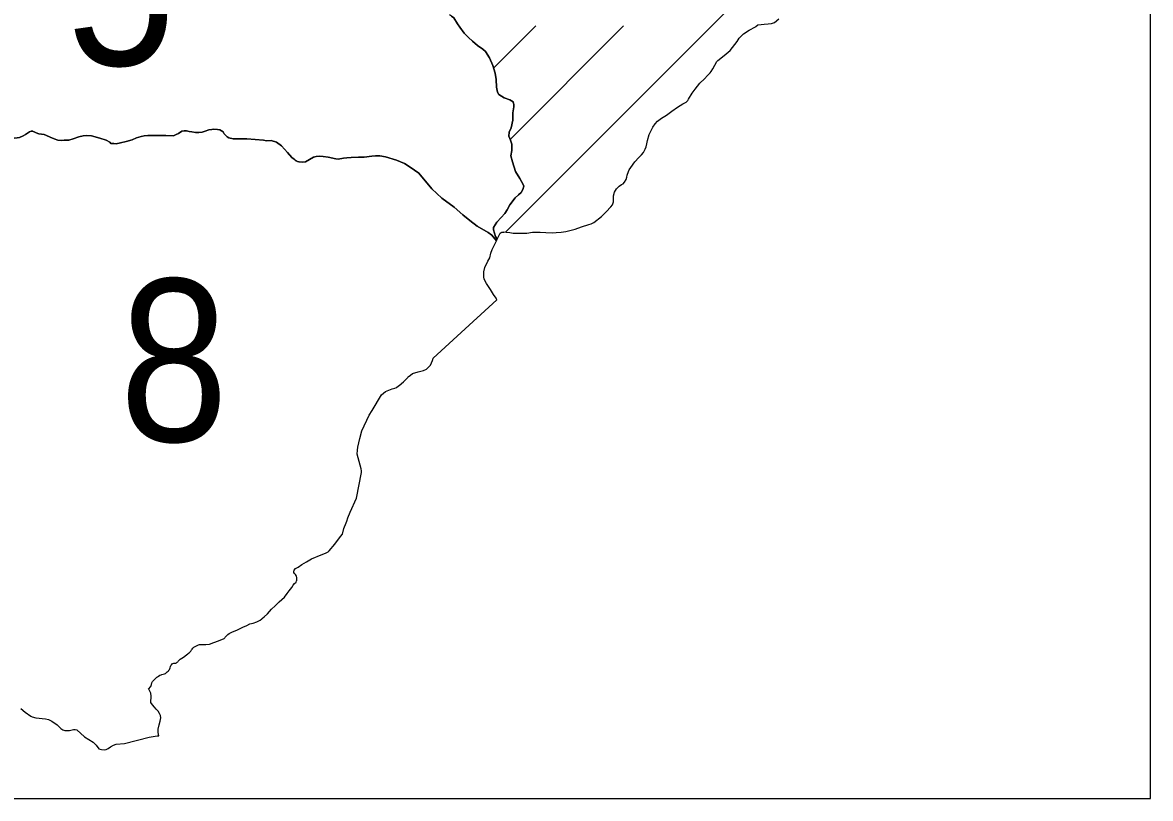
# Model space of a CAD drawing. Header units: metres. Extents: x 545098 to 555652, y 1854398 to 1862642.
# Drawn here: x 554318.5 to 554500, y 1862170 to 1862294.8 of the extents above; entities that cross this region are included whole.
import ezdxf

# ---------------------------------------------------------------- set-up
doc = ezdxf.new("R2010")
doc.units = ezdxf.units.M
doc.header["$LTSCALE"] = 6.8
doc.layers.add('55', color=7, linetype='Continuous', lineweight=13)
doc.layers.add('61', color=7, linetype='Continuous', lineweight=13)

msp = doc.modelspace()

# ---------------------------------------------------------------- linework, layer by layer
at = {"layer": '55'}
for p, q in [((554396.2, 1862261.14), (554454.42, 1862319.36)), ((554394.29, 1862287.52), (554401.07, 1862294.3)), ((554396.95, 1862276.03), (554415.22, 1862294.3))]:
    msp.add_line(p, q, dxfattribs=at)
at = {"layer": '61'}
msp.add_lwpolyline([(554200, 1862170), (554500, 1862170), (554500, 1862470), (554200, 1862470)], close=True, dxfattribs=at)
for points in [[(554388.83, 1862294.09), (554388.49, 1862294.66), (554387.88, 1862295.61), (554387.52, 1862295.85), (554387.17, 1862296.07)], [(554387.52, 1862295.85), (554387.88, 1862295.61), (554388.49, 1862294.66), (554388.83, 1862294.09), (554389.55, 1862293.15), (554390.25, 1862292.45), (554390.89, 1862291.83), (554391.7, 1862291.15), (554392.54, 1862290.54), (554392.99, 1862290.19), (554393.64, 1862289.18), (554394.17, 1862287.93), (554394.54, 1862286.69), (554394.72, 1862285.68), (554394.73, 1862284.43), (554394.9, 1862283.63), (554395.12, 1862283.26), (554395.99, 1862282.72), (554396.91, 1862282.39), (554397.44, 1862282.07), (554397.51, 1862281.84)], [(554433.5, 1862291.78), (554433.8, 1862292.31), (554434.5, 1862293.02), (554435.41, 1862293.61), (554436.43, 1862294.16), (554436.47, 1862294.22), (554436.79, 1862294.46), (554437.37, 1862294.55), (554437.82, 1862294.56), (554438.46, 1862294.63), (554438.99, 1862294.71), (554439.49, 1862294.88), (554440.19, 1862295.43)], [(554392.54, 1862290.54), (554391.7, 1862291.15), (554390.89, 1862291.83), (554390.25, 1862292.45), (554389.55, 1862293.15), (554388.83, 1862294.09)], [(554398.92, 1862260.94), (554399.66, 1862260.98), (554400.57, 1862261.14), (554401.25, 1862261.12), (554401.78, 1862261.12), (554402.7, 1862261.07), (554403.71, 1862261.01), (554404.36, 1862261.06), (554405.17, 1862261.12), (554405.9, 1862261.25), (554407.4, 1862261.62), (554408.44, 1862261.99), (554409.6, 1862262.34), (554409.99, 1862262.47), (554410.43, 1862262.68), (554411.65, 1862263.66), (554412.42, 1862264.4), (554413.18, 1862265.18), (554413.42, 1862265.49), (554413.6, 1862265.98), (554413.61, 1862266.32), (554413.56, 1862266.97), (554413.75, 1862267.53), (554414.06, 1862268.08), (554414.49, 1862268.52), (554414.89, 1862268.8), (554415.12, 1862268.9), (554415.37, 1862269.17), (554415.61, 1862269.61), (554415.73, 1862269.96), (554415.81, 1862270.28), (554415.99, 1862270.87), (554416.12, 1862271.14), (554416.39, 1862271.53), (554417.03, 1862272.41), (554417.65, 1862273.13), (554418.08, 1862273.57), (554418.39, 1862273.94), (554418.68, 1862274.5), (554418.83, 1862274.85), (554418.94, 1862275.35), (554419.05, 1862275.88), (554419.35, 1862276.84), (554419.9, 1862277.99), (554420.27, 1862278.57), (554420.67, 1862278.98), (554421.29, 1862279.47), (554422.11, 1862279.97), (554422.95, 1862280.6), (554423.89, 1862281.21), (554424.77, 1862281.76), (554425.27, 1862282.01), (554425.55, 1862282.29), (554425.68, 1862282.52), (554426.24, 1862283.49), (554426.72, 1862284.12), (554427.5, 1862285.07), (554428.23, 1862285.81), (554428.69, 1862286.32), (554429.14, 1862286.73), (554429.32, 1862286.97), (554429.55, 1862287.42), (554430.19, 1862288.6), (554430.35, 1862288.75), (554431.42, 1862289.52), (554432.34, 1862290.37), (554433.5, 1862291.78)], [(554393.64, 1862289.18), (554392.99, 1862290.19), (554392.54, 1862290.54)], [(554394.54, 1862286.69), (554394.17, 1862287.93), (554393.64, 1862289.18)], [(554395.99, 1862282.72), (554395.12, 1862283.26), (554394.9, 1862283.63), (554394.73, 1862284.43), (554394.72, 1862285.68), (554394.54, 1862286.69)], [(554397.53, 1862281.29), (554397.56, 1862281.69), (554397.51, 1862281.84), (554397.44, 1862282.07), (554396.91, 1862282.39), (554395.99, 1862282.72)], [(554397.51, 1862281.84), (554397.56, 1862281.69), (554397.53, 1862281.29), (554397.41, 1862280.31), (554397.36, 1862279.16), (554397.13, 1862277.92), (554396.8, 1862277.19), (554396.73, 1862276.58), (554397, 1862275.92), (554397.25, 1862275.29)], [(554396.8, 1862277.19), (554397.13, 1862277.92), (554397.36, 1862279.16), (554397.41, 1862280.31), (554397.53, 1862281.29)], [(554312.41, 1862276.36), (554312.64, 1862276.36), (554312.99, 1862276.39), (554313.29, 1862276.45), (554313.52, 1862276.46), (554313.69, 1862276.46), (554313.88, 1862276.44), (554314.1, 1862276.42), (554314.35, 1862276.39), (554314.61, 1862276.38), (554315.19, 1862276.29), (554315.83, 1862276.24), (554316.55, 1862276.24), (554317.11, 1862276.25), (554317.6, 1862276.28), (554317.98, 1862276.35), (554318.6, 1862276.63), (554318.94, 1862276.81), (554319.28, 1862277.04), (554319.6, 1862277.27), (554319.85, 1862277.37)], [(554319.6, 1862277.27), (554319.28, 1862277.04), (554318.94, 1862276.81), (554318.6, 1862276.63), (554317.98, 1862276.35), (554317.6, 1862276.28), (554317.11, 1862276.25), (554316.55, 1862276.24), (554315.83, 1862276.24), (554315.19, 1862276.29), (554314.61, 1862276.38), (554314.35, 1862276.39), (554314.1, 1862276.42), (554313.88, 1862276.44), (554313.69, 1862276.46), (554313.52, 1862276.46), (554313.29, 1862276.45), (554312.99, 1862276.39), (554312.64, 1862276.36), (554312.41, 1862276.36)], [(554321.11, 1862276.92), (554320.66, 1862277.1), (554320.33, 1862277.26), (554320.19, 1862277.34), (554320.14, 1862277.37), (554320.04, 1862277.38), (554319.99, 1862277.37), (554319.85, 1862277.37), (554319.6, 1862277.27)], [(554319.85, 1862277.37), (554319.99, 1862277.37), (554320.04, 1862277.38), (554320.14, 1862277.37), (554320.19, 1862277.34)], [(554320.19, 1862277.34), (554320.33, 1862277.26), (554320.46, 1862277.19)], [(554357.76, 1862275.8), (554357.25, 1862275.93), (554355.94, 1862276.05), (554354.56, 1862276.12), (554352.37, 1862276.15), (554351.7, 1862276.29), (554351.42, 1862276.46), (554351.1, 1862276.76), (554350.9, 1862276.95), (554350.74, 1862277.26), (554350.24, 1862277.57), (554349.87, 1862277.63), (554349.24, 1862277.71), (554348.94, 1862277.66), (554348.48, 1862277.56), (554347.86, 1862277.37), (554347.37, 1862277.19), (554346.86, 1862277.17), (554346.29, 1862277.17), (554345.71, 1862277.24), (554345.27, 1862277.34), (554344.85, 1862277.41), (554344.48, 1862277.41), (554344.1, 1862277.35), (554343.59, 1862277), (554343.22, 1862276.81), (554342.76, 1862276.63), (554341.53, 1862276.65), (554340.4, 1862276.66), (554339.34, 1862276.67), (554338.62, 1862276.67), (554338.03, 1862276.64), (554337.55, 1862276.53), (554336.8, 1862276.28), (554336.11, 1862275.99), (554335.14, 1862275.71), (554334.25, 1862275.51), (554333.57, 1862275.33), (554333.17, 1862275.37), (554332.71, 1862275.4), (554332.5, 1862275.58), (554331.92, 1862275.91), (554330.93, 1862276.24), (554329.55, 1862276.61), (554328.77, 1862276.65), (554328.21, 1862276.63), (554327.52, 1862276.47), (554326.63, 1862276.13), (554325.95, 1862275.92), (554325.2, 1862275.9), (554324.69, 1862275.85), (554324.16, 1862275.92), (554323.56, 1862276.14), (554322.9, 1862276.43), (554322.32, 1862276.69), (554321.98, 1862276.81), (554321.11, 1862276.92)], [(554321.11, 1862276.92), (554321.98, 1862276.81), (554322.32, 1862276.69), (554322.9, 1862276.43), (554323.56, 1862276.14), (554324.16, 1862275.92), (554324.69, 1862275.85), (554325.2, 1862275.9), (554325.95, 1862275.92), (554326.63, 1862276.13), (554327.52, 1862276.47), (554328.21, 1862276.63), (554328.77, 1862276.65), (554329.55, 1862276.61), (554330.93, 1862276.24), (554331.92, 1862275.91), (554332.5, 1862275.58), (554332.71, 1862275.4), (554333.17, 1862275.37), (554333.57, 1862275.33), (554334.25, 1862275.51), (554335.14, 1862275.71), (554336.11, 1862275.99), (554336.8, 1862276.28), (554337.55, 1862276.53), (554338.03, 1862276.64), (554338.62, 1862276.67), (554339.34, 1862276.67), (554340.4, 1862276.66), (554341.53, 1862276.65), (554342.76, 1862276.63), (554343.22, 1862276.81), (554343.59, 1862277), (554344.1, 1862277.35), (554344.48, 1862277.41), (554344.85, 1862277.41), (554345.27, 1862277.34), (554345.71, 1862277.24), (554346.29, 1862277.17), (554346.86, 1862277.17), (554347.37, 1862277.19), (554347.86, 1862277.37), (554348.48, 1862277.56), (554348.94, 1862277.66), (554349.24, 1862277.71), (554349.87, 1862277.63), (554350.24, 1862277.57), (554350.74, 1862277.26), (554350.9, 1862276.95), (554351.1, 1862276.76), (554351.42, 1862276.46), (554351.7, 1862276.29), (554352.37, 1862276.15), (554354.56, 1862276.12), (554355.94, 1862276.05), (554357.25, 1862275.93), (554357.76, 1862275.8)], [(554320.46, 1862277.19), (554320.66, 1862277.1), (554321.11, 1862276.92)], [(554368.88, 1862272.93), (554367.65, 1862273.18), (554366.85, 1862273.31), (554366.22, 1862273.37), (554365.74, 1862273.3), (554365.28, 1862273.2), (554363.99, 1862272.45), (554363.52, 1862272.37), (554363.02, 1862272.44), (554362.92, 1862272.46), (554362.71, 1862272.51), (554362.49, 1862272.61), (554362.33, 1862272.71), (554362.17, 1862272.84), (554361.82, 1862273.14), (554361.12, 1862273.95), (554360.14, 1862275), (554359.35, 1862275.62), (554358.5, 1862275.87), (554357.76, 1862275.8)], [(554357.76, 1862275.8), (554358.5, 1862275.87), (554359.35, 1862275.62), (554360.14, 1862275), (554361.12, 1862273.95), (554361.82, 1862273.14), (554362.17, 1862272.84), (554362.33, 1862272.71), (554362.49, 1862272.61), (554362.71, 1862272.51), (554362.92, 1862272.46), (554363.02, 1862272.44), (554363.52, 1862272.37), (554363.99, 1862272.45), (554365.28, 1862273.2), (554365.74, 1862273.3), (554366.22, 1862273.37), (554366.85, 1862273.31), (554367.65, 1862273.18), (554368.88, 1862272.93)], [(554397, 1862275.92), (554396.73, 1862276.58), (554396.8, 1862277.19)], [(554397.2, 1862274.27), (554397.25, 1862274.85), (554397.25, 1862275.29), (554397, 1862275.92)], [(554397.25, 1862275.29), (554397.25, 1862274.85), (554397.2, 1862274.27), (554397.04, 1862273.42), (554397.33, 1862272.45), (554397.81, 1862270.87), (554398.49, 1862269.77), (554399.06, 1862268.78), (554399.16, 1862268.51), (554399.02, 1862268), (554398.7, 1862267.51), (554398.31, 1862267.14), (554397.74, 1862266.64), (554396.92, 1862265.49), (554396.46, 1862264.69), (554396.1, 1862264.13), (554395.5, 1862263.48), (554394.81, 1862262.72), (554394.29, 1862261.89), (554394.26, 1862261.47), (554394.61, 1862260.4), (554394.86, 1862259.98), (554395.12, 1862260.52), (554395.33, 1862260.95), (554395.48, 1862261.06)], [(554397.81, 1862270.87), (554397.33, 1862272.45), (554397.04, 1862273.42), (554397.2, 1862274.27)], [(554376.87, 1862273.26), (554375.96, 1862273.4), (554375.26, 1862273.39), (554374.69, 1862273.36), (554373.44, 1862273.17), (554372.56, 1862273.18), (554371.36, 1862273.12), (554370.67, 1862273.1), (554370.14, 1862273.02), (554369.26, 1862272.89), (554368.88, 1862272.93)], [(554368.88, 1862272.93), (554369.26, 1862272.89), (554370.14, 1862273.02), (554370.67, 1862273.1), (554371.36, 1862273.12), (554372.56, 1862273.18), (554373.44, 1862273.17), (554374.69, 1862273.36), (554375.26, 1862273.39), (554375.96, 1862273.4), (554376.87, 1862273.26)], [(554394.73, 1862259.71), (554394, 1862260.64), (554393.41, 1862261.05), (554391.62, 1862262.09), (554390.45, 1862262.98), (554389.32, 1862263.9), (554387.95, 1862265.13), (554385.97, 1862266.59), (554384.35, 1862268.1), (554382.24, 1862270.62), (554380.86, 1862271.56), (554379.95, 1862272.16), (554378.67, 1862272.71), (554376.87, 1862273.26)], [(554376.87, 1862273.26), (554378.67, 1862272.71), (554379.95, 1862272.16), (554380.86, 1862271.56), (554382.24, 1862270.62), (554384.35, 1862268.1)], [(554399.06, 1862268.78), (554398.49, 1862269.77), (554397.81, 1862270.87)], [(554398.31, 1862267.14), (554398.7, 1862267.51), (554399.02, 1862268), (554399.16, 1862268.51), (554399.06, 1862268.78)], [(554384.35, 1862268.1), (554385.97, 1862266.59), (554387.95, 1862265.13), (554389.32, 1862263.9)], [(554396.46, 1862264.69), (554396.92, 1862265.49), (554397.74, 1862266.64), (554398.31, 1862267.14)], [(554394.29, 1862261.89), (554394.81, 1862262.72), (554395.5, 1862263.48), (554396.1, 1862264.13), (554396.46, 1862264.69)], [(554389.32, 1862263.9), (554390.45, 1862262.98), (554391.62, 1862262.09)], [(554391.62, 1862262.09), (554393.41, 1862261.05), (554394, 1862260.64), (554394.73, 1862259.71), (554394.86, 1862259.98)], [(554394.86, 1862259.98), (554394.61, 1862260.4), (554394.26, 1862261.47), (554394.29, 1862261.89)], [(554395.48, 1862261.06), (554395.63, 1862261.14), (554395.91, 1862261.14), (554395.95, 1862261.16), (554396.3, 1862261.13), (554396.9, 1862261.08), (554397.46, 1862260.96)], [(554397.46, 1862260.96), (554398.06, 1862260.94), (554398.92, 1862260.94)], [(554392.7, 1862254.75), (554392.9, 1862255.43), (554393.36, 1862256.45), (554393.66, 1862256.97), (554393.83, 1862257.74), (554394.07, 1862258.35), (554394.73, 1862259.71)], [(554394.8, 1862250.21), (554394.69, 1862250.51), (554394.29, 1862251.08), (554393.78, 1862251.89), (554393.17, 1862252.84), (554392.77, 1862253.55), (554392.7, 1862253.91), (554392.7, 1862254.75)], [(554374.75, 1862232.44), (554376.26, 1862234.96), (554376.87, 1862235.49), (554377.94, 1862235.9), (554378.37, 1862236.04), (554378.66, 1862236.12), (554378.97, 1862236.37), (554379.08, 1862236.47), (554379.77, 1862237.02), (554380.41, 1862237.66), (554380.5, 1862237.79), (554380.52, 1862237.82), (554380.91, 1862238.13), (554381.22, 1862238.36), (554382.14, 1862238.63), (554382.99, 1862238.88), (554383.5, 1862239.07), (554383.78, 1862239.33), (554384.12, 1862239.72), (554384.48, 1862240.48), (554384.54, 1862240.87), (554388.4, 1862244.37), (554394.8, 1862250.21)], [(554372.32, 1862225.41), (554372.37, 1862226.06), (554372.42, 1862226.5), (554372.75, 1862227.9), (554373.1, 1862229.13), (554374.28, 1862231.65), (554374.75, 1862232.44)], [(554362.25, 1862204.61), (554362.49, 1862204.81), (554362.57, 1862205.03), (554362.6, 1862205.09), (554362.6, 1862205.36), (554362.62, 1862205.54), (554362.56, 1862205.75), (554362.4, 1862206.01), (554362.24, 1862206.19), (554362.16, 1862206.37), (554362.15, 1862206.58), (554362.19, 1862206.74), (554362.41, 1862207.02), (554362.81, 1862207.23), (554363.45, 1862207.62), (554364.18, 1862208.05), (554364.99, 1862208.53), (554366.55, 1862209.2), (554367.25, 1862209.44), (554367.67, 1862209.69), (554367.85, 1862209.84), (554368.74, 1862210.89), (554369.65, 1862212.13), (554369.96, 1862212.55), (554370.19, 1862213.43), (554370.55, 1862214.36), (554370.67, 1862214.6), (554370.84, 1862215.13), (554371.21, 1862216.09), (554372.21, 1862218.29), (554373.05, 1862222.44), (554373.05, 1862222.69), (554373, 1862223.06), (554372.32, 1862225.41)], [(554357.36, 1862199.24), (554357.89, 1862199.73), (554358.55, 1862200.45), (554359.11, 1862201.01), (554359.78, 1862201.65), (554360.61, 1862202.37), (554361.06, 1862202.99), (554361.4, 1862203.4), (554361.79, 1862203.95), (554362.04, 1862204.3), (554362.25, 1862204.61)], [(554356.98, 1862198.91), (554357.02, 1862198.95), (554357.12, 1862199.03), (554357.36, 1862199.24)], [(554347.31, 1862194.77), (554347.45, 1862194.75), (554347.97, 1862194.76), (554348.58, 1862194.84), (554349.28, 1862195.07), (554350.02, 1862195.38), (554350.93, 1862195.76), (554351.04, 1862195.85), (554351.11, 1862195.95), (554351.49, 1862196.38), (554351.72, 1862196.53), (554352.26, 1862196.8), (554352.94, 1862197.08), (554353.94, 1862197.55), (554354.56, 1862197.84), (554355.04, 1862198.08), (554355.58, 1862198.21), (554356.21, 1862198.4), (554356.7, 1862198.69), (554356.98, 1862198.91)], [(554344.84, 1862193.1), (554345.07, 1862193.27), (554345.2, 1862193.38), (554345.34, 1862193.5), (554345.46, 1862193.61), (554345.54, 1862193.71), (554345.68, 1862193.93), (554345.75, 1862194.01), (554345.91, 1862194.17), (554346.07, 1862194.33), (554346.35, 1862194.52), (554346.82, 1862194.73), (554346.94, 1862194.77), (554347.08, 1862194.79), (554347.17, 1862194.79), (554347.31, 1862194.77)], [(554340.11, 1862189.5), (554340.19, 1862189.58), (554340.34, 1862189.69), (554340.58, 1862189.81), (554340.77, 1862189.9), (554340.91, 1862189.95), (554341.12, 1862189.99), (554341.3, 1862190.05), (554341.46, 1862190.12), (554341.77, 1862190.37), (554341.9, 1862190.46), (554342, 1862190.57), (554342.04, 1862190.64), (554342.12, 1862190.75), (554342.19, 1862190.85), (554342.23, 1862190.99), (554342.3, 1862191.23), (554342.36, 1862191.37), (554342.41, 1862191.47), (554342.47, 1862191.51), (554342.57, 1862191.66), (554342.68, 1862191.71), (554342.81, 1862191.74), (554342.96, 1862191.75), (554343.13, 1862191.79), (554343.23, 1862191.83), (554343.36, 1862191.92), (554343.45, 1862192), (554343.55, 1862192.1), (554343.64, 1862192.2), (554343.87, 1862192.43), (554344.37, 1862192.75), (554344.84, 1862193.1)], [(554339.13, 1862188.03), (554339.16, 1862188.15), (554339.23, 1862188.35), (554339.29, 1862188.59), (554339.33, 1862188.72), (554339.39, 1862188.82), (554339.42, 1862188.87), (554339.54, 1862188.99), (554339.66, 1862189.09), (554339.81, 1862189.23), (554340.11, 1862189.5)], [(554340.47, 1862181.87), (554340.63, 1862182.46), (554340.74, 1862182.97), (554340.7, 1862183.36), (554340.54, 1862183.67), (554340.29, 1862184.03), (554339.98, 1862184.36), (554339.7, 1862184.67), (554339.41, 1862185.08), (554339.14, 1862185.43), (554339.16, 1862186.48), (554339.11, 1862186.94), (554338.84, 1862187.5), (554338.76, 1862187.6), (554339.13, 1862188.03)], [(554318.21, 1862184.47), (554318.88, 1862183.87), (554319.81, 1862183.25), (554320.02, 1862183.15), (554320.62, 1862182.98), (554322.16, 1862182.83), (554322.68, 1862182.71), (554323.17, 1862182.46), (554324.06, 1862181.85), (554324.65, 1862181.25), (554324.94, 1862181.05), (554325.3, 1862180.94), (554326.01, 1862180.94), (554326.69, 1862181.08), (554326.96, 1862181.1), (554327.2, 1862181.03), (554328.45, 1862179.91), (554329.83, 1862179.05), (554330.34, 1862178.57), (554330.75, 1862177.99), (554331.19, 1862177.85), (554331.6, 1862177.84), (554331.95, 1862177.85), (554332.25, 1862178.01), (554332.62, 1862178.32), (554333.1, 1862178.58), (554333.53, 1862178.71), (554334.87, 1862178.82), (554338.88, 1862179.86), (554339.81, 1862180)], [(554339.81, 1862180), (554340.14, 1862180.07), (554340.4, 1862180.1), (554340.3, 1862180.62), (554340.33, 1862181.17), (554340.47, 1862181.87)]]:
    msp.add_lwpolyline(points, dxfattribs=at)

# ---------------------------------------------------------------- texts
at = {"layer": '61', "width": 0.9}
for s, p in [('5', (554325.6, 1862287.97)), ('8', (554334.09, 1862227.45))]:
    msp.add_text(s, height=26.12, dxfattribs=at).set_placement(p)

doc.saveas('drawing.dxf')
